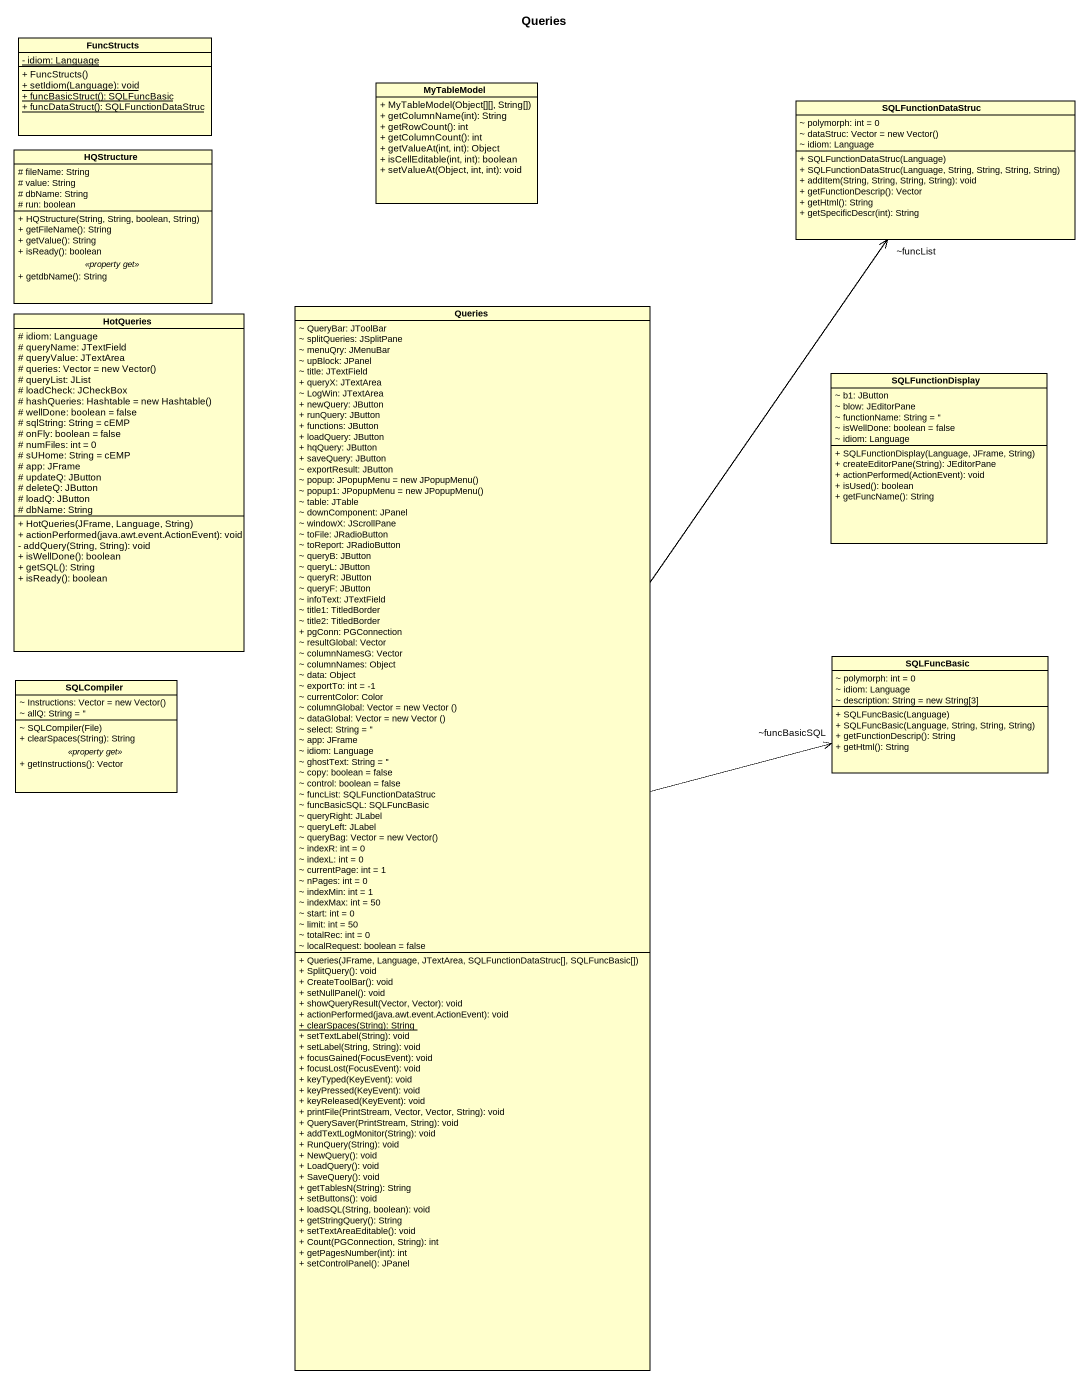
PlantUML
@startuml
title Queries
hide circle
hide empty members
skinparam classAttributeIconSize 0
class FuncStructs {
  {static} - idiom: Language
  + FuncStructs()
  {static} + setIdiom(Language): void
  {static} + funcBasicStruct(): SQLFuncBasic
  {static} + funcDataStruct(): SQLFunctionDataStruc
}
class MyTableModel {
  + MyTableModel(Object[][], String[])
  + getColumnName(int): String
  + getRowCount(): int
  + getColumnCount(): int
  + getValueAt(int, int): Object
  + isCellEditable(int, int): boolean
  + setValueAt(Object, int, int): void
}
class SQLFunctionDataStruc {
  ~ polymorph: int = 0
  {field} ~ dataStruc: Vector = new Vector()
  ~ idiom: Language
  + SQLFunctionDataStruc(Language)
  + SQLFunctionDataStruc(Language, String, String, String, String)
  + addItem(String, String, String, String): void
  + getFunctionDescrip(): Vector
  + getHtml(): String
  + getSpecificDescr(int): String
}
class HQStructure {
  # fileName: String
  # value: String
  # dbName: String
  # run: boolean
  --
  + HQStructure(String, String, boolean, String)
  + getFileName(): String
  + getValue(): String
  + isReady(): boolean
  .. <<property get>> ..
  + getdbName(): String
}
class HotQueries {
  # idiom: Language
  # queryName: JTextField
  # queryValue: JTextArea
  {field} # queries: Vector = new Vector()
  # queryList: JList
  # loadCheck: JCheckBox
  {field} # hashQueries: Hashtable = new Hashtable()
  # wellDone: boolean = false
  # sqlString: String = cEMP
  # onFly: boolean = false
  # numFiles: int = 0
  # sUHome: String = cEMP
  # app: JFrame
  # updateQ: JButton
  # deleteQ: JButton
  # loadQ: JButton
  # dbName: String
  + HotQueries(JFrame, Language, String)
  + actionPerformed(java.awt.event.ActionEvent): void
  - addQuery(String, String): void
  + isWellDone(): boolean
  + getSQL(): String
  + isReady(): boolean
}
class Queries {
  ~ QueryBar: JToolBar
  ~ splitQueries: JSplitPane
  ~ menuQry: JMenuBar
  ~ upBlock: JPanel
  ~ title: JTextField
  + queryX: JTextArea
  ~ LogWin: JTextArea
  + newQuery: JButton
  + runQuery: JButton
  + functions: JButton
  + loadQuery: JButton
  + hqQuery: JButton
  + saveQuery: JButton
  ~ exportResult: JButton
  {field} ~ popup: JPopupMenu = new JPopupMenu()
  {field} ~ popup1: JPopupMenu = new JPopupMenu()
  ~ table: JTable
  ~ downComponent: JPanel
  ~ windowX: JScrollPane
  ~ toFile: JRadioButton
  ~ toReport: JRadioButton
  ~ queryB: JButton
  ~ queryL: JButton
  ~ queryR: JButton
  ~ queryF: JButton
  ~ infoText: JTextField
  ~ title1: TitledBorder
  ~ title2: TitledBorder
  + pgConn: PGConnection
  ~ resultGlobal: Vector
  ~ columnNamesG: Vector
  ~ columnNames: Object
  ~ data: Object
  ~ exportTo: int = -1
  ~ currentColor: Color
  {field} ~ columnGlobal: Vector = new Vector ()
  {field} ~ dataGlobal: Vector = new Vector ()
  ~ select: String = ''
  ~ app: JFrame
  ~ idiom: Language
  ~ ghostText: String = ''
  ~ copy: boolean = false
  ~ control: boolean = false
  ~ funcList: SQLFunctionDataStruc
  ~ funcBasicSQL: SQLFuncBasic
  ~ queryRight: JLabel
  ~ queryLeft: JLabel
  {field} ~ queryBag: Vector = new Vector()
  ~ indexR: int = 0
  ~ indexL: int = 0
  ~ currentPage: int = 1
  ~ nPages: int = 0
  ~ indexMin: int = 1
  ~ indexMax: int = 50
  ~ start: int = 0
  ~ limit: int = 50
  ~ totalRec: int = 0
  ~ localRequest: boolean = false
  + Queries(JFrame, Language, JTextArea, SQLFunctionDataStruc[], SQLFuncBasic[])
  + SplitQuery(): void
  + CreateToolBar(): void
  + setNullPanel(): void
  + showQueryResult(Vector, Vector): void
  + actionPerformed(java.awt.event.ActionEvent): void
  {static} + clearSpaces(String): String
  + setTextLabel(String): void
  + setLabel(String, String): void
  + focusGained(FocusEvent): void
  + focusLost(FocusEvent): void
  + keyTyped(KeyEvent): void
  + keyPressed(KeyEvent): void
  + keyReleased(KeyEvent): void
  + printFile(PrintStream, Vector, Vector, String): void
  + QuerySaver(PrintStream, String): void
  + addTextLogMonitor(String): void
  + RunQuery(String): void
  + NewQuery(): void
  + LoadQuery(): void
  + SaveQuery(): void
  + getTablesN(String): String
  + setButtons(): void
  + loadSQL(String, boolean): void
  + getStringQuery(): String
  + setTextAreaEditable(): void
  + Count(PGConnection, String): int
  + getPagesNumber(int): int
  + setControlPanel(): JPanel
}
class SQLFunctionDisplay {
  ~ b1: JButton
  ~ blow: JEditorPane
  ~ functionName: String = ''
  ~ isWellDone: boolean = false
  ~ idiom: Language
  + SQLFunctionDisplay(Language, JFrame, String)
  + createEditorPane(String): JEditorPane
  + actionPerformed(ActionEvent): void
  + isUsed(): boolean
  + getFuncName(): String
}
class SQLFuncBasic {
  ~ polymorph: int = 0
  ~ idiom: Language
  ~ description: String = new String[3]
  + SQLFuncBasic(Language)
  + SQLFuncBasic(Language, String, String, String)
  + getFunctionDescrip(): String
  + getHtml(): String
}
class SQLCompiler {
  {field} ~ Instructions: Vector = new Vector()
  ~ allQ: String = ''
  --
  ~ SQLCompiler(File)
  + clearSpaces(String): String
  .. <<property get>> ..
  + getInstructions(): Vector
}
Queries -up-> "~funcList" SQLFunctionDataStruc
Queries -right-> "~funcBasicSQL" SQLFuncBasic
@enduml
